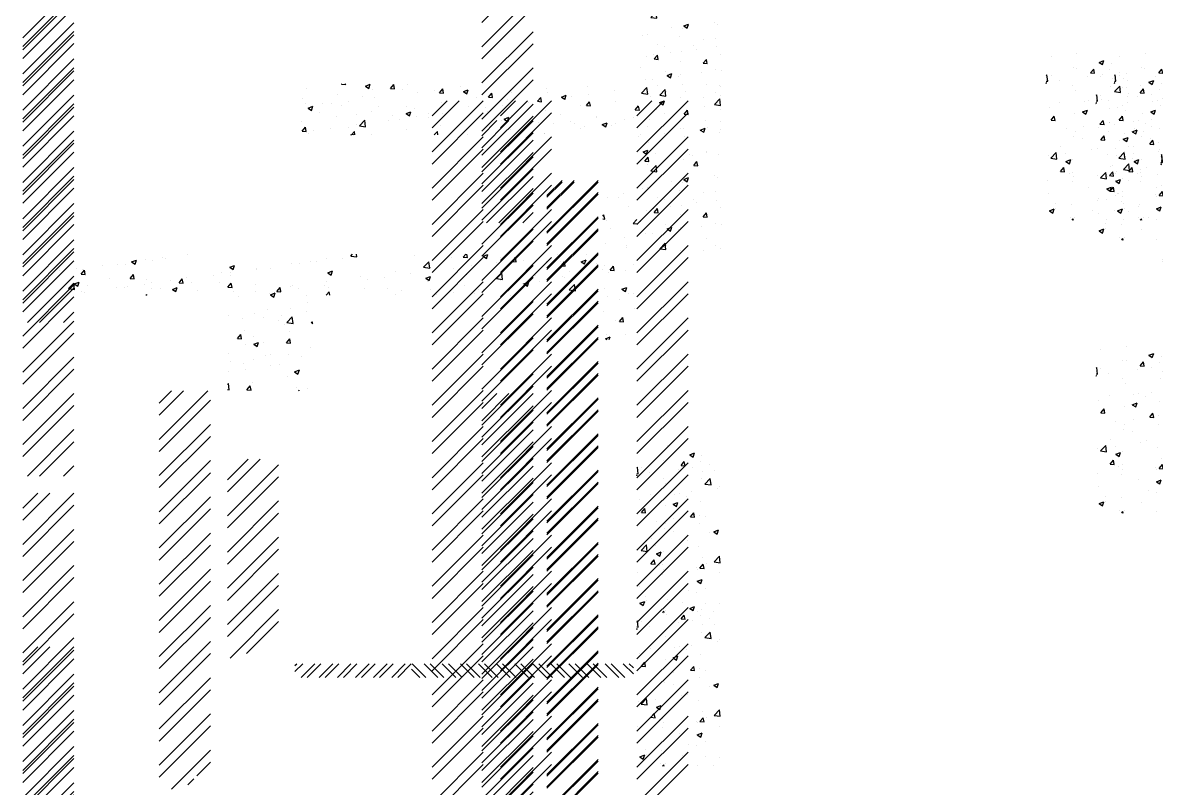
# Paper-space layout 'Layout1' of a CAD drawing. Extents: x -48985 to 14169573, y -18818 to 9731621.
# Drawn here: x 43318 to 59930, y 25343 to 36562 of the extents above; entities that cross this region are included whole.
import ezdxf

# ---------------------------------------------------------------- set-up
doc = ezdxf.new("R2010")
doc.units = 0
doc.header["$LTSCALE"] = 1000
doc.linetypes.add('CENTER', pattern=[0])
doc.linetypes.add('HIDDEN2', pattern=[0])
doc.layers.get('0').update_dxf_attribs({"linetype": 'CONTINUOUS'})
doc.layers.add('AS', color=4, linetype='CENTER')

# ---------------------------------------------------------------- blocks, each defined once
blk = doc.blocks.new('*X')
at = {"color": 0}
for p, q in [((59569, 52828), (59569, 52828)), ((59735, 52837), (59735, 52837)), ((59806, 52888), (59806, 52888)), ((59884, 52695), (59884, 52695)), ((59500, 52558), (59517, 52579)), ((59500, 52519), (59529, 52516)), ((59529, 52516), (59517, 52579)), ((59557, 52495), (59557, 52495)), ((59944, 52452), (60000, 52510)), ((59611, 52377), (59611, 52377)), ((59944, 52452), (60000, 52444)), ((59545, 52162), (59545, 52162)), ((59822, 52242), (59822, 52242)), ((55808, 51975), (55832, 52000)), ((55897, 51961), (55892, 52000)), ((57456, 51957), (57492, 52000)), ((57516, 51952), (57507, 52000)), ((57748, 51971), (57818, 51998)), ((57798, 51938), (57818, 51998)), ((58831, 51998), (58831, 51998)), ((59259, 51998), (59259, 51998)), ((59841, 52131), (59841, 52131)), ((59842, 52098), (59842, 52098)), ((51681, 51963), (51681, 51963)), ((52172, 51841), (52172, 51841)), ((52393, 51851), (52393, 51851)), ((52504, 51844), (52504, 51844)), ((52596, 51889), (52666, 51916)), ((52596, 51889), (52646, 51855)), ((52646, 51855), (52666, 51916)), ((52803, 51924), (52803, 51924)), ((52898, 51915), (52898, 51915)), ((53054, 51957), (53054, 51957)), ((53087, 51944), (53087, 51944)), ((53418, 51990), (53418, 51990)), ((54034, 51809), (54104, 51836)), ((54083, 51775), (54104, 51836)), ((54944, 51867), (54944, 51867)), ((55061, 51861), (55061, 51861)), ((55218, 51894), (55218, 51894)), ((55312, 51894), (55312, 51894)), ((55457, 51937), (55457, 51937)), ((55691, 51944), (55691, 51944)), ((55801, 51994), (55801, 51994)), ((55808, 51975), (55897, 51961)), ((56743, 51981), (56743, 51981)), ((56875, 51809), (56953, 51890)), ((56964, 51795), (56953, 51890)), ((57277, 51959), (57277, 51959)), ((57456, 51957), (57516, 51952)), ((57488, 51877), (57488, 51877)), ((57570, 51832), (57570, 51832)), ((57748, 51971), (57798, 51938)), ((57811, 51936), (57811, 51936)), ((57949, 51882), (57949, 51882)), ((58007, 51952), (58007, 51952)), ((58173, 51895), (58221, 51952)), ((58173, 51895), (58233, 51889)), ((58233, 51889), (58221, 51952)), ((58345, 51913), (58345, 51913)), ((58580, 51965), (58580, 51965)), ((58676, 51898), (58676, 51898)), ((58879, 51891), (58879, 51891)), ((58890, 51832), (58939, 51889)), ((58890, 51832), (58950, 51827)), ((58950, 51827), (58939, 51889)), ((59185, 51891), (59255, 51918)), ((59185, 51891), (59235, 51858)), ((59235, 51858), (59255, 51918)), ((59412, 51868), (59412, 51868)), ((59946, 51846), (59946, 51846)), ((51543, 51758), (51543, 51758)), ((51744, 51673), (51744, 51673)), ((51793, 51791), (51793, 51791)), ((51857, 51707), (51905, 51765)), ((51857, 51707), (51916, 51702)), ((51880, 51781), (51880, 51781)), ((51916, 51702), (51905, 51765)), ((51920, 51744), (51920, 51744)), ((52574, 51644), (52622, 51702)), ((52634, 51639), (52622, 51702)), ((53801, 51695), (53801, 51695)), ((53919, 51728), (53919, 51728)), ((54034, 51809), (54083, 51775)), ((54051, 51728), (54051, 51728)), ((54052, 51694), (54052, 51694)), ((54424, 51792), (54424, 51792)), ((54430, 51778), (54430, 51778)), ((54635, 51794), (54635, 51794)), ((55471, 51729), (55541, 51756)), ((55471, 51729), (55520, 51695)), ((55520, 51695), (55541, 51756)), ((55950, 51668), (55950, 51668)), ((56309, 51666), (56309, 51666)), ((56469, 51743), (56469, 51743)), ((56688, 51716), (56688, 51716)), ((56875, 51809), (56964, 51795)), ((56908, 51649), (56978, 51676)), ((56958, 51615), (56978, 51676)), ((56983, 51813), (56983, 51813)), ((57320, 51799), (57320, 51799)), ((57510, 51698), (57510, 51698)), ((57942, 51644), (58020, 51725)), ((58031, 51630), (58020, 51725)), ((58093, 51798), (58093, 51798)), ((58509, 51690), (58509, 51690)), ((58916, 51679), (58916, 51679)), ((59014, 51754), (59014, 51754)), ((59499, 51779), (59499, 51779)), ((59533, 51829), (59533, 51829)), ((59578, 51736), (59578, 51736)), ((59608, 51769), (59656, 51827)), ((59608, 51769), (59667, 51764)), ((59667, 51764), (59656, 51826)), ((59828, 51769), (59828, 51769)), ((51672, 51497), (51749, 51578)), ((51761, 51483), (51749, 51578)), ((51756, 51566), (51826, 51593)), ((51756, 51566), (51806, 51533)), ((51806, 51533), (51826, 51593)), ((51955, 51539), (51955, 51539)), ((52278, 51651), (52278, 51651)), ((52381, 51518), (52381, 51518)), ((52489, 51516), (52489, 51516)), ((52540, 51530), (52540, 51530)), ((52574, 51644), (52634, 51639)), ((52791, 51562), (52791, 51562)), ((52812, 51628), (52812, 51628)), ((52886, 51582), (52886, 51582)), ((53169, 51612), (53169, 51612)), ((53193, 51486), (53263, 51513)), ((53243, 51453), (53263, 51513)), ((53291, 51582), (53339, 51639)), ((53291, 51582), (53351, 51576)), ((53351, 51576), (53339, 51639)), ((53346, 51605), (53346, 51605)), ((53406, 51657), (53406, 51657)), ((53469, 51594), (53469, 51594)), ((53880, 51583), (53880, 51583)), ((54008, 51519), (54057, 51576)), ((54008, 51519), (54068, 51514)), ((54068, 51514), (54057, 51576)), ((54413, 51560), (54413, 51560)), ((54726, 51456), (54774, 51514)), ((54785, 51451), (54774, 51514)), ((54931, 51534), (54931, 51534)), ((54947, 51538), (54947, 51538)), ((55049, 51500), (55049, 51500)), ((55427, 51550), (55427, 51550)), ((55445, 51604), (55445, 51604)), ((55481, 51515), (55481, 51515)), ((56059, 51633), (56059, 51633)), ((56343, 51498), (56343, 51498)), ((56908, 51649), (56958, 51615)), ((56927, 51598), (56927, 51598)), ((57476, 51545), (57476, 51545)), ((57942, 51644), (58031, 51630)), ((57995, 51620), (57995, 51620)), ((58317, 51571), (58317, 51571)), ((58333, 51579), (58333, 51579)), ((58345, 51569), (58415, 51596)), ((58345, 51569), (58395, 51535)), ((58395, 51535), (58415, 51595)), ((58568, 51603), (58568, 51603)), ((58946, 51653), (58946, 51653)), ((59010, 51478), (59088, 51559)), ((59099, 51464), (59088, 51559)), ((59782, 51489), (59852, 51515)), ((59832, 51455), (59852, 51515)), ((51672, 51497), (51761, 51483)), ((51868, 51448), (51868, 51448)), ((51909, 51446), (51909, 51446)), ((52804, 51400), (52817, 51413)), ((52818, 51400), (52817, 51413)), ((52886, 51494), (52886, 51494)), ((53023, 51494), (53023, 51494)), ((53193, 51486), (53243, 51453)), ((53557, 51471), (53557, 51471)), ((54090, 51449), (54090, 51449)), ((54167, 51384), (54167, 51384)), ((54412, 51459), (54412, 51459)), ((54624, 51426), (54624, 51426)), ((54630, 51406), (54700, 51433)), ((54630, 51406), (54680, 51373)), ((54680, 51373), (54701, 51433)), ((54726, 51456), (54785, 51451)), ((54798, 51467), (54798, 51467)), ((55158, 51403), (55158, 51403)), ((55448, 51400), (55491, 51451)), ((55500, 51400), (55491, 51451)), ((56015, 51493), (56015, 51493)), ((56457, 51410), (56457, 51410)), ((56549, 51470), (56549, 51470)), ((56971, 51481), (56971, 51481)), ((57057, 51405), (57057, 51405)), ((57082, 51448), (57082, 51448)), ((57307, 51438), (57307, 51438)), ((57616, 51425), (57616, 51425)), ((57686, 51487), (57686, 51487)), ((57749, 51478), (57749, 51478)), ((58150, 51402), (58150, 51402)), ((59001, 51421), (59001, 51421)), ((59010, 51478), (59099, 51464)), ((59521, 51496), (59521, 51496)), ((59565, 51375), (59565, 51375)), ((59752, 51335), (59752, 51335)), ((59782, 51489), (59832, 51455)), ((59881, 51429), (59881, 51429)), ((59944, 51425), (59944, 51425)), ((54594, 51197), (54594, 51197)), ((54919, 51201), (54919, 51201)), ((55177, 51298), (55177, 51298)), ((59962, 51200), (59962, 51200)), ((54011, 51097), (54011, 51097)), ((54214, 51052), (54214, 51052)), ((54400, 51126), (54400, 51126)), ((54535, 51073), (54535, 51073)), ((54748, 51029), (54748, 51029)), ((54786, 51106), (54786, 51106)), ((54873, 51001), (54951, 51082)), ((54873, 51001), (54962, 50987)), ((54962, 50987), (54951, 51082)), ((55164, 51155), (55164, 51155)), ((55227, 51004), (55250, 51012)), ((55227, 51004), (55250, 50988)), ((59509, 51163), (59509, 51163)), ((59681, 51030), (59681, 51030)), ((59746, 51017), (59795, 51074)), ((59746, 51017), (59806, 51012)), ((59806, 51012), (59795, 51074)), ((54250, 50878), (54250, 50878)), ((54833, 50978), (54833, 50978)), ((54907, 50868), (54907, 50868)), ((54147, 50767), (54195, 50824)), ((54147, 50767), (54207, 50761)), ((54207, 50761), (54195, 50824)), ((54272, 50678), (54272, 50678)), ((54387, 50681), (54457, 50708)), ((54387, 50681), (54437, 50648)), ((54388, 50793), (54388, 50793)), ((54437, 50648), (54457, 50708)), ((54523, 50711), (54523, 50711)), ((54864, 50704), (54913, 50761)), ((54864, 50704), (54924, 50699)), ((54901, 50761), (54901, 50761)), ((54924, 50699), (54913, 50761)), ((59539, 50763), (59609, 50790)), ((59539, 50763), (59559, 50750)), ((59553, 50826), (59553, 50826)), ((59595, 50750), (59609, 50790)), ((59840, 50832), (59840, 50832)), ((54020, 50541), (54020, 50541)), ((54553, 50518), (54553, 50518)), ((54632, 50528), (54632, 50528)), ((54895, 50535), (54895, 50535)), ((55215, 50628), (55215, 50628)), ((54049, 50428), (54049, 50428)), ((54230, 50407), (54230, 50407)), ((54376, 50460), (54376, 50460)), ((54638, 50367), (54638, 50367)), ((54764, 50384), (54764, 50384)), ((55087, 50496), (55087, 50496)), ((54009, 50284), (54009, 50284)), ((54260, 50317), (54260, 50317)), ((54883, 50202), (54883, 50202)), ((54984, 50279), (55054, 50305)), ((54984, 50279), (55034, 50245)), ((55034, 50245), (55054, 50305)), ((54000, 50091), (54017, 50108)), ((54000, 50017), (54028, 50013)), ((54028, 50013), (54017, 50108)), ((54286, 50015), (54334, 50072)), ((54286, 50015), (54346, 50009)), ((54346, 50009), (54334, 50072)), ((54355, 50010), (54355, 50010)), ((54363, 50127), (54363, 50127)), ((55007, 50055), (55007, 50055)), ((55044, 50000), (55051, 50009)), ((55053, 50000), (55051, 50009)), ((55174, 50031), (55174, 50031)), ((53000, 49288), (53712, 50000)), ((53000, 49818), (53182, 50000)), ((53000, 49641), (53359, 50000)), ((53000, 49111), (53750, 49861)), ((53000, 48757), (53750, 49507)), ((53000, 48581), (53750, 49331)), ((53000, 48227), (53750, 48977)), ((54000, 48697), (54303, 49000)), ((54000, 48520), (54480, 49000)), ((54000, 48166), (54750, 48916)), ((53000, 48050), (53750, 48800)), ((54000, 47990), (54750, 48740)), ((53000, 47697), (53750, 48447)), ((54000, 47636), (54750, 48386)), ((53000, 47520), (53750, 48270)), ((54000, 47459), (54750, 48209)), ((53000, 47166), (53750, 47916)), ((54000, 47106), (54750, 47856)), ((53000, 46990), (53750, 47740)), ((54000, 46929), (54750, 47679)), ((53000, 46636), (53750, 47386)), ((53000, 46459), (53750, 47209)), ((54000, 46575), (54750, 47325)), ((54000, 46399), (54750, 47149)), ((53000, 46106), (53750, 46856)), ((54039, 46084), (54750, 46795)), ((53000, 45929), (53750, 46679)), ((54280, 46148), (54750, 46618)), ((53000, 45575), (53750, 46325)), ((53000, 45399), (53750, 46149)), ((54989, 45974), (55016, 46000)), ((54989, 45885), (55104, 46000)), ((55081, 45800), (55281, 46000)), ((55169, 45800), (55369, 46000)), ((55346, 45800), (55546, 46000)), ((55434, 45800), (55634, 46000)), ((55611, 45800), (55811, 46000)), ((55699, 45800), (55899, 46000)), ((55876, 45800), (56076, 46000)), ((55965, 45800), (56165, 46000)), ((56141, 45800), (56341, 46000)), ((56230, 45800), (56430, 46000)), ((56407, 45800), (56607, 46000)), ((56495, 45800), (56695, 46000)), ((56819, 45800), (56700, 45919)), ((56907, 45800), (56707, 46000)), ((57084, 45800), (56884, 46000)), ((57172, 45800), (56972, 46000)), ((57349, 45800), (57149, 46000)), ((57438, 45800), (57238, 46000)), ((57614, 45800), (57414, 46000)), ((57703, 45800), (57503, 46000)), ((57880, 45800), (57680, 46000)), ((57968, 45800), (57768, 46000)), ((58145, 45800), (57945, 46000)), ((58233, 45800), (58033, 46000)), ((58410, 45800), (58210, 46000)), ((58498, 45800), (58298, 46000)), ((58675, 45800), (58475, 46000)), ((58763, 45800), (58563, 46000)), ((58940, 45800), (58740, 46000)), ((59029, 45800), (58829, 46000)), ((59205, 45800), (59005, 46000)), ((59294, 45800), (59094, 46000)), ((59471, 45800), (59271, 46000)), ((59559, 45800), (59359, 46000)), ((59736, 45800), (59536, 46000)), ((59824, 45800), (59624, 46000)), ((59950, 45851), (59801, 46000)), ((59950, 45939), (59889, 46000)), ((53000, 45045), (53750, 45795)), ((53000, 44868), (53750, 45618)), ((53000, 44515), (53750, 45265)), ((53000, 44338), (53750, 45088)), ((53179, 44164), (53750, 44734)), ((53552, 44360), (53750, 44558)), ((53421, 44228), (53506, 44313)), ((51000, 43045), (51750, 43795)), ((51000, 42868), (51750, 43618)), ((51000, 42515), (51750, 43265)), ((51000, 42338), (51750, 43088)), ((51000, 41984), (51750, 42734)), ((51000, 41808), (51750, 42558)), ((55156, 42434), (55156, 42434)), ((55673, 42493), (55680, 42500)), ((55673, 42493), (55733, 42487)), ((55733, 42487), (55731, 42500)), ((56022, 42464), (56092, 42491)), ((56022, 42464), (56072, 42431)), ((56072, 42431), (56092, 42491)), ((56129, 42422), (56129, 42422)), ((56391, 42430), (56439, 42487)), ((56391, 42430), (56450, 42425)), ((56450, 42425), (56439, 42487)), ((56562, 42414), (56562, 42414)), ((56642, 42492), (56642, 42492)), ((56783, 42374), (56783, 42374)), ((57033, 42407), (57033, 42407)), ((57108, 42367), (57156, 42425)), ((57108, 42367), (57168, 42362)), ((57168, 42362), (57156, 42425)), ((57412, 42457), (57412, 42457)), ((57459, 42384), (57529, 42411)), ((57459, 42384), (57509, 42351)), ((57509, 42351), (57529, 42411)), ((57825, 42304), (57873, 42362)), ((57885, 42299), (57873, 42362)), ((58168, 42369), (58168, 42369)), ((58673, 42433), (58673, 42433)), ((58694, 42365), (58694, 42365)), ((59277, 42465), (59277, 42465)), ((59670, 42394), (59670, 42394)), ((60070, 42361), (60148, 42442)), ((60070, 42361), (60159, 42347)), ((60159, 42347), (60148, 42442)), ((60302, 42478), (60302, 42478)), ((60674, 42492), (60674, 42492)), ((60718, 42384), (60718, 42384)), ((61208, 42469), (61208, 42469)), ((61232, 42455), (61232, 42455)), ((51000, 41454), (51750, 42204)), ((55104, 42283), (55104, 42283)), ((55141, 42206), (55141, 42206)), ((55396, 42214), (55396, 42214)), ((55522, 42208), (55522, 42208)), ((55609, 42347), (55609, 42347)), ((55773, 42241), (55773, 42241)), ((55979, 42314), (55979, 42314)), ((56151, 42291), (56151, 42291)), ((57135, 42224), (57135, 42224)), ((57655, 42299), (57655, 42299)), ((57825, 42304), (57885, 42299)), ((58111, 42264), (58111, 42264)), ((58410, 42228), (58410, 42228)), ((58542, 42242), (58591, 42299)), ((58542, 42242), (58602, 42236)), ((58602, 42236), (58591, 42299)), ((58896, 42304), (58966, 42331)), ((58896, 42304), (58946, 42271)), ((58946, 42270), (58966, 42331)), ((59041, 42312), (59041, 42312)), ((59260, 42179), (59308, 42236)), ((59291, 42345), (59291, 42345)), ((59319, 42174), (59308, 42236)), ((59694, 42245), (59694, 42245)), ((60199, 42309), (60199, 42309)), ((60333, 42224), (60403, 42251)), ((60333, 42224), (60383, 42190)), ((60383, 42190), (60404, 42251)), ((61138, 42196), (61215, 42277)), ((61138, 42196), (61226, 42182)), ((61227, 42182), (61215, 42277)), ((55182, 42142), (55252, 42169)), ((55182, 42142), (55232, 42108)), ((55232, 42108), (55252, 42169)), ((55352, 42072), (55352, 42072)), ((55675, 42184), (55675, 42184)), ((55885, 42049), (55885, 42049)), ((56117, 42089), (56117, 42089)), ((56208, 42161), (56208, 42161)), ((56619, 42062), (56689, 42088)), ((56619, 42062), (56669, 42028)), ((56630, 42160), (56630, 42160)), ((56669, 42028), (56689, 42088)), ((56742, 42138), (56742, 42138)), ((56944, 42064), (56944, 42064)), ((57149, 42062), (57149, 42062)), ((57276, 42116), (57276, 42116)), ((57527, 42164), (57527, 42164)), ((57781, 42146), (57781, 42146)), ((57810, 42093), (57810, 42093)), ((58031, 42179), (58031, 42179)), ((58156, 42036), (58156, 42036)), ((58344, 42071), (58344, 42071)), ((58661, 42100), (58661, 42100)), ((58877, 42048), (58877, 42048)), ((59180, 42175), (59180, 42175)), ((59260, 42179), (59319, 42174)), ((59977, 42116), (60025, 42174)), ((59977, 42116), (60037, 42111)), ((60037, 42111), (60025, 42173)), ((60039, 42083), (60039, 42083)), ((60289, 42116), (60289, 42116)), ((60402, 42068), (60402, 42068)), ((60668, 42166), (60668, 42166)), ((60694, 42053), (60742, 42111)), ((60694, 42053), (60754, 42048)), ((60706, 42052), (60706, 42052)), ((60754, 42048), (60742, 42111)), ((60985, 42168), (60985, 42168)), ((61220, 42122), (61220, 42122)), ((51000, 41277), (51750, 42027)), ((55092, 41950), (55092, 41950)), ((55597, 42014), (55597, 42014)), ((55778, 41864), (55778, 41864)), ((55888, 41897), (55888, 41897)), ((55934, 41884), (56012, 41965)), ((55934, 41884), (56023, 41870)), ((56023, 41870), (56012, 41965)), ((56361, 41964), (56361, 41964)), ((56419, 42027), (56419, 42027)), ((56520, 41980), (56520, 41980)), ((56770, 42013), (56770, 42013)), ((56953, 42004), (56953, 42004)), ((57123, 41891), (57123, 41891)), ((57487, 41982), (57487, 41982)), ((57642, 41966), (57642, 41966)), ((58021, 41959), (58021, 41959)), ((58056, 41982), (58126, 42008)), ((58056, 41982), (58106, 41948)), ((58106, 41948), (58126, 42008)), ((58555, 41936), (58555, 41936)), ((58778, 41917), (58778, 41917)), ((59028, 41950), (59028, 41950)), ((59088, 41914), (59088, 41914)), ((59236, 41868), (59236, 41868)), ((59407, 42000), (59407, 42000)), ((59411, 42026), (59411, 42026)), ((59493, 41901), (59563, 41928)), ((59493, 41901), (59543, 41868)), ((59543, 41868), (59563, 41928)), ((59622, 41891), (59622, 41891)), ((59682, 41913), (59682, 41913)), ((59819, 41968), (59819, 41968)), ((59945, 42003), (59945, 42003)), ((60156, 41869), (60156, 41869)), ((60187, 41977), (60187, 41977)), ((60479, 41981), (60479, 41981)), ((61013, 41958), (61013, 41958)), ((61225, 41949), (61225, 41949)), ((55095, 41803), (55143, 41861)), ((55095, 41803), (55155, 41798)), ((55155, 41798), (55143, 41861)), ((55195, 41764), (55195, 41764)), ((55259, 41814), (55259, 41814)), ((55510, 41847), (55510, 41847)), ((55807, 41750), (55849, 41766)), ((55820, 41750), (55860, 41798)), ((55843, 41750), (55849, 41766)), ((55869, 41750), (55860, 41798)), ((56105, 41756), (56105, 41756)), ((56618, 41827), (56618, 41827)), ((57032, 41750), (57079, 41799)), ((57085, 41750), (57079, 41799)), ((57517, 41751), (57517, 41751)), ((57768, 41784), (57768, 41784)), ((58147, 41834), (58147, 41834)), ((58649, 41767), (58649, 41767)), ((58653, 41768), (58653, 41768)), ((59168, 41842), (59168, 41842)), ((60026, 41722), (60026, 41722)), ((60059, 41749), (60059, 41749)), ((60405, 41772), (60405, 41772)), ((60642, 41849), (60642, 41849)), ((60690, 41846), (60690, 41846)), ((60694, 41719), (60694, 41719)), ((60930, 41821), (61000, 41848)), ((60930, 41821), (60980, 41788)), ((60980, 41788), (61000, 41848)), ((61036, 41855), (61036, 41855)), ((61207, 41789), (61207, 41789)), ((61224, 41824), (61224, 41824)), ((51000, 40924), (51750, 41674)), ((60175, 41644), (60175, 41644)), ((51000, 40747), (51750, 41497)), ((60090, 41499), (60160, 41526)), ((60090, 41499), (60140, 41465)), ((60116, 41364), (60164, 41421)), ((60140, 41465), (60160, 41526)), ((60142, 41377), (60142, 41377)), ((60175, 41359), (60164, 41421)), ((60280, 41472), (60280, 41472)), ((60440, 41399), (60440, 41399)), ((60682, 41386), (60682, 41386)), ((60773, 41460), (60773, 41460)), ((60814, 41450), (60814, 41450)), ((61024, 41499), (61024, 41499)), ((61024, 41493), (61024, 41493)), ((61195, 41456), (61195, 41456)), ((60116, 41364), (60175, 41359)), ((60162, 41311), (60162, 41311)), ((60203, 41222), (60281, 41303)), ((60203, 41222), (60292, 41208)), ((60292, 41208), (60281, 41303)), ((60833, 41301), (60881, 41359)), ((60833, 41301), (60893, 41296)), ((60893, 41296), (60881, 41359)), ((51000, 40393), (51750, 41143)), ((60510, 41066), (60510, 41066)), ((60670, 41053), (60670, 41053)), ((60687, 41096), (60757, 41123)), ((60687, 41096), (60737, 41063)), ((60737, 41063), (60757, 41123)), ((60760, 41099), (60760, 41099)), ((61139, 41149), (61139, 41149)), ((61183, 41123), (61183, 41123)), ((51000, 40217), (51750, 40967)), ((60085, 40961), (60085, 40961)), ((60150, 40978), (60150, 40978)), ((60619, 40939), (60619, 40939)), ((60982, 40902), (60982, 40902)), ((61153, 40916), (61153, 40916)), ((60296, 40827), (60296, 40827)), ((60399, 40802), (60399, 40802)), ((60497, 40704), (60497, 40704)), ((60658, 40720), (60658, 40720)), ((60830, 40804), (60830, 40804)), ((60876, 40754), (60876, 40754)), ((61171, 40790), (61171, 40790)), ((51000, 39863), (51750, 40613)), ((60138, 40645), (60138, 40645)), ((60247, 40671), (60247, 40671)), ((60254, 40612), (60303, 40669)), ((60254, 40612), (60314, 40606)), ((60314, 40606), (60303, 40669)), ((60639, 40582), (60639, 40582)), ((60972, 40549), (61020, 40606)), ((60972, 40549), (61031, 40544)), ((61031, 40544), (61020, 40606)), ((61222, 40682), (61222, 40682)), ((51000, 39686), (51750, 40436)), ((60056, 40482), (60056, 40482)), ((60420, 40430), (60420, 40430)), ((60444, 40371), (60514, 40398)), ((60444, 40371), (60493, 40337)), ((60494, 40337), (60514, 40398)), ((60645, 40387), (60645, 40387)), ((60954, 40408), (60954, 40408)), ((61159, 40458), (61159, 40458)), ((61245, 40443), (61245, 40443)), ((60126, 40312), (60126, 40312)), ((60234, 40310), (60234, 40310)), ((60613, 40360), (60613, 40360)), ((61021, 40232), (61021, 40232)), ((51000, 39333), (51750, 40083)), ((60335, 40082), (60413, 40163)), ((60335, 40082), (60424, 40068)), ((60424, 40068), (60413, 40163)), ((60437, 40132), (60437, 40132)), ((60633, 40054), (60633, 40054)), ((60982, 40049), (60982, 40049)), ((61147, 40125), (61147, 40125)), ((61232, 40082), (61232, 40082)), ((51000, 39156), (51750, 39906)), ((51000, 38802), (51750, 39552)), ((51000, 38626), (51750, 39376)), ((51000, 38272), (51750, 39022)), ((51000, 38095), (51750, 38845)), ((51000, 37742), (51750, 38492)), ((51000, 37565), (51750, 38315)), ((51000, 37211), (51750, 37961)), ((51000, 37035), (51750, 37785)), ((51069, 36750), (51750, 37431)), ((51246, 36750), (51750, 37254)), ((51599, 36750), (51750, 36901)), ((60070, 34892), (60070, 34892)), ((60449, 34942), (60449, 34942)), ((60392, 34733), (60392, 34733)), ((60439, 34728), (60439, 34728)), ((60775, 34812), (60845, 34839)), ((60775, 34812), (60824, 34779)), ((60824, 34779), (60845, 34839)), ((60952, 34798), (60952, 34798)), ((60000, 34621), (60009, 34630)), ((60020, 34535), (60009, 34630)), ((60069, 34621), (60069, 34621)), ((60603, 34598), (60603, 34598)), ((60647, 34657), (60695, 34714)), ((60647, 34657), (60707, 34652)), ((60707, 34652), (60695, 34714)), ((60817, 34630), (60817, 34630)), ((60926, 34710), (60926, 34710)), ((60968, 34571), (60968, 34571)), ((61068, 34663), (61068, 34663)), ((61137, 34576), (61137, 34576)), ((60000, 34539), (60020, 34535)), ((60000, 34515), (60004, 34517)), ((60000, 34503), (60004, 34517)), ((60186, 34547), (60186, 34547)), ((60384, 34470), (60384, 34470)), ((60426, 34395), (60426, 34395)), ((60940, 34465), (60940, 34465)), ((60998, 34384), (61076, 34465)), ((61087, 34370), (61076, 34465)), ((51000, 34029), (51221, 34250)), ((51000, 33853), (51397, 34250)), ((51000, 33499), (51750, 34249)), ((60193, 34224), (60193, 34224)), ((60554, 34236), (60554, 34236)), ((60624, 34251), (60624, 34251)), ((60805, 34269), (60805, 34269)), ((60998, 34384), (61087, 34370)), ((61183, 34319), (61183, 34319)), ((61207, 34351), (61207, 34351)), ((51000, 33322), (51750, 34072)), ((60041, 34151), (60041, 34151)), ((60414, 34062), (60414, 34062)), ((60531, 34087), (60601, 34114)), ((60531, 34087), (60581, 34054)), ((60581, 34054), (60601, 34114)), ((60727, 34202), (60727, 34202)), ((60928, 34133), (60928, 34133)), ((60069, 33967), (60117, 34025)), ((60069, 33967), (60128, 33962)), ((60128, 33962), (60117, 34025)), ((60786, 33905), (60834, 33962)), ((60786, 33905), (60846, 33900)), ((60846, 33899), (60834, 33962)), ((60920, 33924), (60920, 33924)), ((61006, 33901), (61006, 33901)), ((60291, 33841), (60291, 33841)), ((60402, 33729), (60402, 33729)), ((60423, 33801), (60423, 33801)), ((60542, 33874), (60542, 33874)), ((60916, 33800), (60916, 33800)), ((51000, 32969), (51750, 33719)), ((60209, 33579), (60209, 33579)), ((60532, 33691), (60532, 33691)), ((60743, 33556), (60743, 33556)), ((61066, 33668), (61066, 33668)), ((61128, 33685), (61198, 33711)), ((61128, 33685), (61178, 33651)), ((61178, 33651), (61198, 33711)), ((51000, 32792), (51750, 33542)), ((60028, 33447), (60028, 33447)), ((60064, 33410), (60142, 33491)), ((60064, 33410), (60153, 33396)), ((60153, 33396), (60142, 33491)), ((60278, 33480), (60278, 33480)), ((60390, 33396), (60390, 33396)), ((60657, 33530), (60657, 33530)), ((60903, 33467), (60903, 33467)), ((60207, 33215), (60256, 33273)), ((60267, 33210), (60256, 33273)), ((60288, 33362), (60358, 33389)), ((60288, 33362), (60338, 33328)), ((60338, 33328), (60358, 33389)), ((60965, 33304), (60965, 33304)), ((61131, 33244), (61209, 33325)), ((61131, 33244), (61220, 33230)), ((61220, 33230), (61209, 33325)), ((51000, 32438), (51750, 33188)), ((60015, 33086), (60015, 33086)), ((60207, 33215), (60267, 33210)), ((60333, 33183), (60333, 33183)), ((60378, 33063), (60378, 33063)), ((60381, 33204), (60381, 33204)), ((60394, 33135), (60394, 33135)), ((60867, 33160), (60867, 33160)), ((60891, 33134), (60891, 33134)), ((60925, 33153), (60973, 33210)), ((60925, 33153), (60984, 33147)), ((60984, 33147), (60973, 33210)), ((61026, 33219), (61026, 33219)), ((61204, 33085), (61204, 33085)), ((51000, 32262), (51750, 33012)), ((60621, 32985), (60621, 32985)), ((60885, 32959), (60955, 32986)), ((60885, 32959), (60935, 32926)), ((60935, 32926), (60955, 32986)), ((60038, 32884), (60038, 32884)), ((60131, 32741), (60131, 32741)), ((60366, 32731), (60366, 32731)), ((60763, 32824), (60763, 32824)), ((60879, 32801), (60879, 32801)), ((61013, 32857), (61013, 32857)), ((51000, 31908), (51750, 32658)), ((60045, 32637), (60115, 32664)), ((60045, 32637), (60094, 32603)), ((60094, 32603), (60115, 32664)), ((60139, 32672), (60139, 32672)), ((60673, 32649), (60673, 32649)), ((61003, 32635), (61003, 32635)), ((61206, 32626), (61206, 32626)), ((51000, 31731), (51750, 32481)), ((60350, 32537), (60350, 32537)), ((60377, 32500), (60394, 32521)), ((60398, 32500), (60394, 32521)), ((60420, 32535), (60420, 32535)), ((60883, 32515), (60883, 32515)), ((61129, 32513), (61129, 32513)), ((51000, 31378), (51750, 32128)), ((51000, 31201), (51750, 31951)), ((51000, 30847), (51750, 31597)), ((51000, 30671), (51750, 31421)), ((51000, 30317), (51750, 31067)), ((51000, 30140), (51750, 30890)), ((51000, 29787), (51750, 30537)), ((51000, 29610), (51750, 30360)), ((51000, 29256), (51750, 30006)), ((51000, 29080), (51750, 29830)), ((51000, 28726), (51750, 29476)), ((51000, 28549), (51750, 29299)), ((51000, 28196), (51750, 28946)), ((51000, 28019), (51750, 28769)), ((51000, 27665), (51750, 28415)), ((51000, 27489), (51750, 28239)), ((51000, 27135), (51750, 27885)), ((51000, 26958), (51750, 27708)), ((51000, 26605), (51750, 27355)), ((51000, 26428), (51750, 27178)), ((51000, 26074), (51750, 26824)), ((51000, 25898), (51750, 26648)), ((51000, 25544), (51750, 26294)), ((51000, 25367), (51750, 26117)), ((51000, 25014), (51750, 25764)), ((51000, 24837), (51750, 25587)), ((51000, 24483), (51750, 25233)), ((51000, 24307), (51750, 25057)), ((51000, 23953), (51750, 24703)), ((51000, 23776), (51750, 24526))]:
    blk.add_line(p, q, dxfattribs=at)

psp = doc.layouts.get("Layout1")

# ---------------------------------------------------------------- block references
at = {"color": 0}
for p in [(-1682, 1168), (-682, 1168), (1318, 1168), (1318, 1168), (-953, 877), (0, 0), (0, 0), (0, 0), (0, 0), (0, -23), (-953, -3123), (-7682, -4582), (-7682, -6832), (-7682, -6832), (-7682, -18832)]:
    psp.add_blockref('*X', p, dxfattribs=at)
at = {"layer": 'AS', "color": 0, "linetype": 'HIDDEN2'}
psp.add_blockref('*X', (0, 0), dxfattribs=at)

doc.saveas('drawing.dxf')
